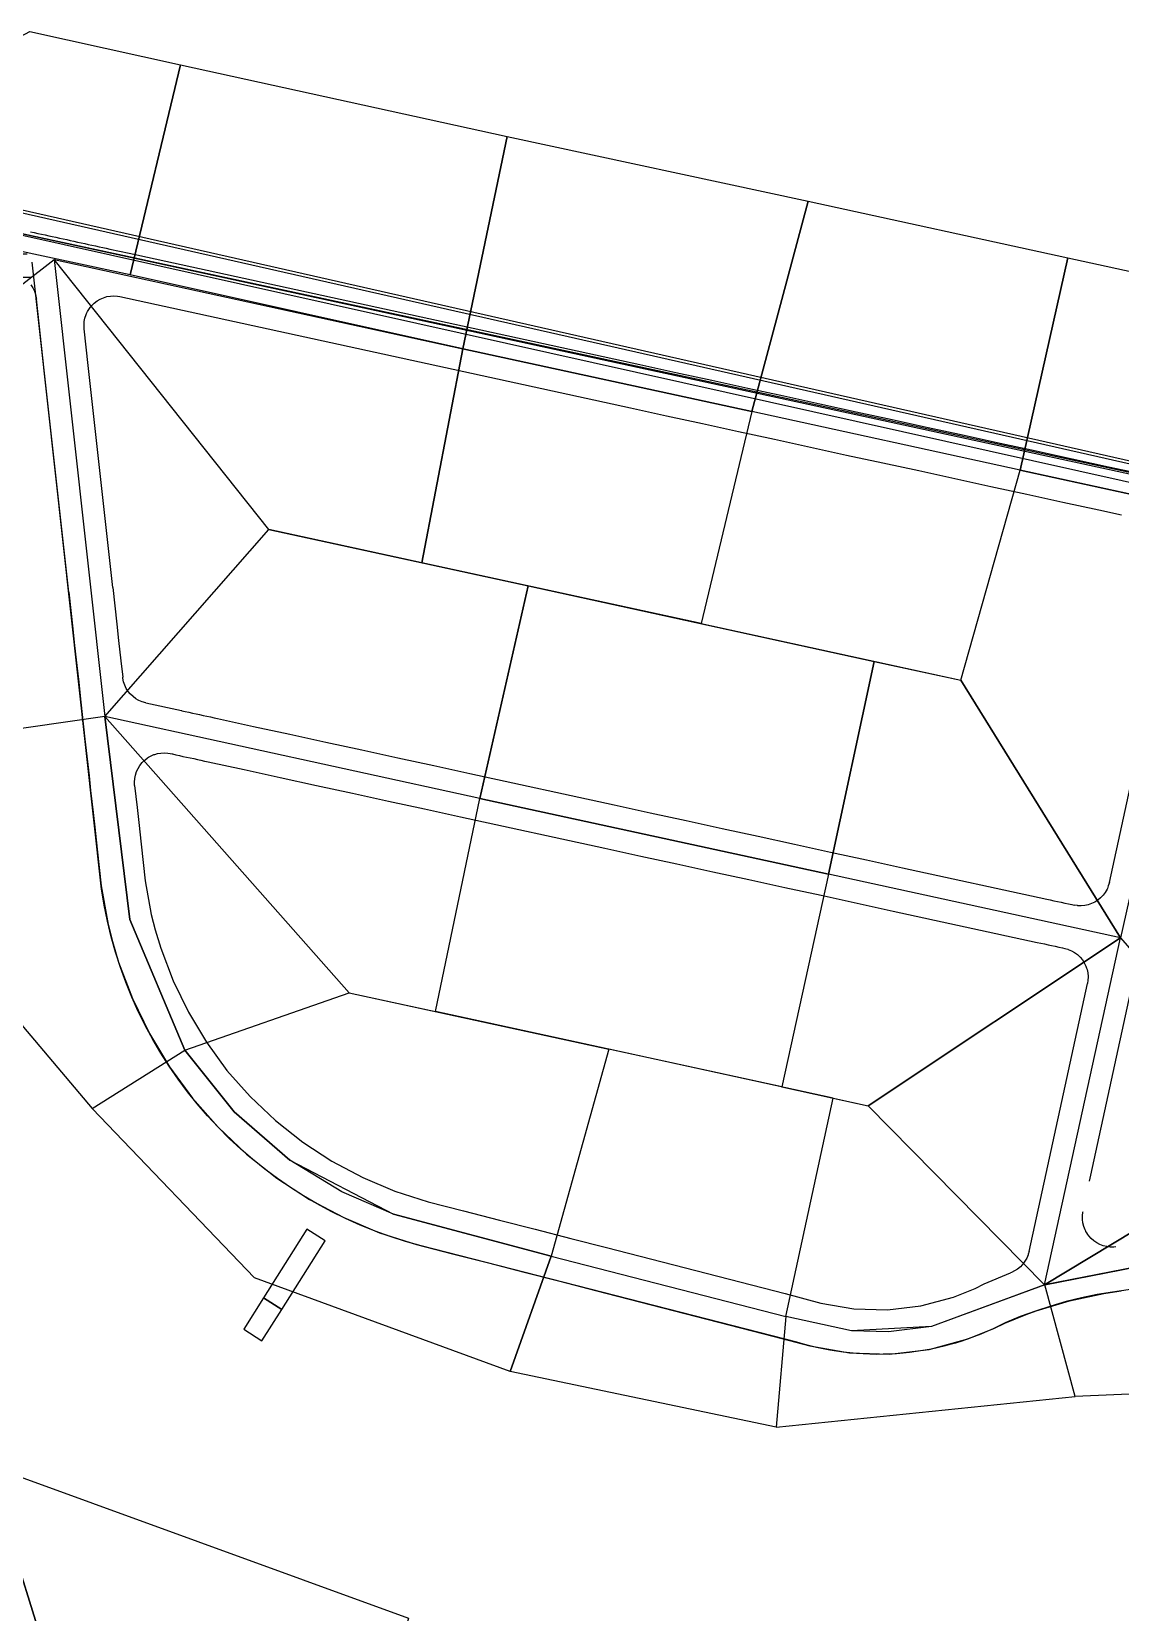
# Model space of a CAD drawing. Header units: metres. Extents: x 670141 to 672337, y 7191728 to 7192607.
# Drawn here: x 670538.9 to 670686.5, y 7191991.1 to 7192205.2 of the extents above; entities that cross this region are included whole.
import ezdxf

# ---------------------------------------------------------------- set-up
doc = ezdxf.new("R2010")
doc.units = ezdxf.units.M
for name, color, linetype in [('D-AREA01', 7, 'Continuous'), ('D-AREA_CONTR', 150, 'Continuous'), ('G-ESTR_SARJETA', 136, 'Continuous')]:
    doc.layers.add(name, color=color, linetype=linetype)

# ---------------------------------------------------------------- blocks, each defined once
blk = doc.blocks.new('20100813-SARJETAS')
at = {"layer": 'G-ESTR_SARJETA', "linetype": 'ByBlock'}
for p, q in [((670538.79, 7192178.07, 921.79), (670539.28, 7192177.97, 921.88)), ((670539.28, 7192177.97, 921.88), (670539.77, 7192177.86, 921.97)), ((670539.77, 7192177.86, 921.97), (670540.26, 7192177.75, 922.06)), ((670540.26, 7192177.75, 922.06), (670540.75, 7192177.65, 922.16)), ((670540.75, 7192177.65, 922.16), (670541.24, 7192177.54, 922.25)), ((670541.24, 7192177.54, 922.25), (670541.72, 7192177.44, 922.34)), ((670541.72, 7192177.44, 922.34), (670542.21, 7192177.33, 922.44)), ((670542.21, 7192177.33, 922.44), (670542.7, 7192177.22, 922.53)), ((670542.7, 7192177.22, 922.53), (670543.19, 7192177.12, 922.63)), ((670543.19, 7192177.12, 922.63), (670543.68, 7192177.01, 922.72)), ((670543.68, 7192177.01, 922.72), (670544.17, 7192176.9, 922.82)), ((670544.17, 7192176.9, 922.82), (670544.65, 7192176.8, 922.91)), ((670544.65, 7192176.8, 922.91), (670545.14, 7192176.69, 923.01)), ((670545.14, 7192176.69, 923.01), (670545.63, 7192176.58, 923.1)), ((670545.63, 7192176.58, 923.1), (670546.12, 7192176.48, 923.2)), ((670546.12, 7192176.48, 923.2), (670546.61, 7192176.37, 923.29)), ((670546.61, 7192176.37, 923.29), (670547.1, 7192176.26, 923.39)), ((670547.1, 7192176.26, 923.39), (670547.59, 7192176.16, 923.48)), ((670547.59, 7192176.16, 923.48), (670548.07, 7192176.05, 923.58)), ((670548.07, 7192176.05, 923.58), (670548.56, 7192175.95, 923.68)), ((670548.56, 7192175.95, 923.68), (670549.05, 7192175.84, 923.77)), ((670549.05, 7192175.84, 923.77), (670549.54, 7192175.73, 923.87)), ((670549.54, 7192175.73, 923.87), (670552.16, 7192175.16, 924.39)), ((670552.16, 7192175.16, 924.39), (670621.36, 7192160.09, 938.18)), ((670538.83, 7192170.89, 922.22), (670539.09, 7192170.48, 922.33)), ((670539.09, 7192170.48, 922.33), (670539.3, 7192170.05, 922.43)), ((670539.3, 7192170.05, 922.43), (670539.3, 7192170.05, 922.43)), ((670539.3, 7192170.05, 922.43), (670539.45, 7192169.59, 922.54)), ((670539.45, 7192169.59, 922.54), (670539.55, 7192169.12, 922.65)), ((670539.55, 7192169.12, 922.65), (670539.57, 7192168.97, 922.68)), ((670540.64, 7192159.32, 922.84), (670539.57, 7192168.97, 922.68)), ((670547.41, 7192168.42, 923.59), (670547.8, 7192168.71, 923.7)), ((670547.8, 7192168.71, 923.7), (670548.22, 7192168.96, 923.8)), ((670548.22, 7192168.96, 923.8), (670548.66, 7192169.15, 923.91)), ((670548.66, 7192169.15, 923.91), (670549.12, 7192169.29, 924.01)), ((670549.12, 7192169.29, 924.01), (670549.6, 7192169.37, 924.11)), ((670549.6, 7192169.37, 924.11), (670550.09, 7192169.39, 924.22)), ((670550.09, 7192169.39, 924.22), (670550.57, 7192169.36, 924.32)), ((670550.57, 7192169.36, 924.32), (670550.88, 7192169.3, 924.39)), ((670550.88, 7192169.3, 924.39), (670620.08, 7192154.23, 938.18)), ((670546.16, 7192166.39, 923.07), (670546.31, 7192166.85, 923.17)), ((670546.31, 7192166.85, 923.17), (670546.38, 7192167.02, 923.21)), ((670546.38, 7192167.02, 923.21), (670546.51, 7192167.29, 923.28)), ((670546.51, 7192167.29, 923.28), (670546.76, 7192167.7, 923.38)), ((670546.76, 7192167.7, 923.38), (670546.86, 7192167.83, 923.42)), ((670546.86, 7192167.83, 923.42), (670547.07, 7192168.08, 923.49)), ((670547.07, 7192168.08, 923.49), (670547.35, 7192168.36, 923.57)), ((670547.35, 7192168.36, 923.57), (670547.41, 7192168.42, 923.59)), ((670546.03, 7192165.44, 922.86), (670546.06, 7192165.92, 922.96)), ((670546.05, 7192164.95, 922.76), (670546.03, 7192165.44, 922.86)), ((670546.6, 7192159.98, 922.84), (670546.05, 7192164.95, 922.76)), ((670546.06, 7192165.92, 922.96), (670546.16, 7192166.39, 923.07)), ((670621.36, 7192160.09, 938.18), (670626.24, 7192159.03, 939.15)), ((670543.96, 7192129.25, 923.67), (670540.64, 7192159.32, 923.68)), ((670549.93, 7192129.91, 923.67), (670546.6, 7192159.98, 923.68)), ((670626.24, 7192159.03, 939.15), (670631.13, 7192157.96, 940.08)), ((670631.13, 7192157.96, 940.08), (670636.01, 7192156.9, 940.92)), ((670636.01, 7192156.9, 940.92), (670640.9, 7192155.84, 941.69)), ((670640.9, 7192155.84, 941.69), (670645.78, 7192154.77, 942.36)), ((670620.08, 7192154.23, 938.18), (670624.97, 7192153.16, 939.15)), ((670645.78, 7192154.77, 942.36), (670650.67, 7192153.71, 942.96)), ((670650.67, 7192153.71, 942.96), (670655.56, 7192152.64, 943.47)), ((670624.97, 7192153.16, 939.15), (670629.85, 7192152.1, 940.08)), ((670629.85, 7192152.1, 940.08), (670634.74, 7192151.04, 940.92)), ((670655.56, 7192152.64, 943.47), (670660.44, 7192151.58, 943.89)), ((670660.44, 7192151.58, 943.89), (670665.33, 7192150.52, 944.23)), ((670634.74, 7192151.04, 940.92), (670639.62, 7192149.97, 941.69)), ((670639.62, 7192149.97, 941.69), (670644.51, 7192148.91, 942.36)), ((670665.33, 7192150.52, 944.23), (670670.21, 7192149.45, 944.48)), ((670670.21, 7192149.45, 944.48), (670675.1, 7192148.39, 944.63)), ((670644.51, 7192148.91, 942.36), (670649.39, 7192147.84, 942.96)), ((670649.39, 7192147.84, 942.96), (670654.28, 7192146.78, 943.47)), ((670675.1, 7192148.39, 944.63), (670679.98, 7192147.32, 944.68)), ((670679.98, 7192147.32, 944.68), (670684.87, 7192146.26, 944.64)), ((670654.28, 7192146.78, 943.47), (670659.16, 7192145.72, 943.89)), ((670659.16, 7192145.72, 943.89), (670664.05, 7192144.65, 944.23)), ((670684.87, 7192146.26, 944.64), (670687.9, 7192145.6, 944.57)), ((670664.05, 7192144.65, 944.23), (670668.93, 7192143.59, 944.48)), ((670668.93, 7192143.59, 944.48), (670673.82, 7192142.52, 944.63)), ((670673.82, 7192142.52, 944.63), (670678.71, 7192141.46, 944.68)), ((670678.71, 7192141.46, 944.68), (670683.59, 7192140.4, 944.64)), ((670683.59, 7192140.4, 944.64), (670686.63, 7192139.74, 944.57)), ((670543.96, 7192129.25, 923.67), (670544.51, 7192124.28, 923.65)), ((670549.93, 7192129.91, 923.67), (670550.48, 7192124.94, 923.65)), ((670685, 7192089.93, 936.56), (670693.51, 7192129.02, 942.48)), ((670544.51, 7192124.28, 923.65), (670544.76, 7192122.04, 923.62)), ((670550.48, 7192124.94, 923.65), (670550.72, 7192122.7, 923.62)), ((670544.76, 7192122.04, 923.62), (670545.06, 7192119.31, 923.58)), ((670550.72, 7192122.7, 923.62), (670551.02, 7192119.97, 923.58)), ((670551.02, 7192119.97, 923.58), (670551.27, 7192117.73, 923.54)), ((670545.06, 7192119.31, 923.58), (670545.31, 7192117.07, 923.54)), ((670551.29, 7192117.59, 923.53), (670551.27, 7192117.73, 923.54)), ((670551.39, 7192117.12, 923.52), (670551.29, 7192117.59, 923.53)), ((670545.31, 7192117.07, 923.54), (670545.61, 7192114.34, 923.47)), ((670551.54, 7192116.66, 923.51), (670551.39, 7192117.12, 923.52)), ((670551.75, 7192116.22, 923.5), (670551.54, 7192116.66, 923.51)), ((670552.02, 7192115.81, 923.49), (670551.75, 7192116.22, 923.5)), ((670552.28, 7192115.49, 923.49), (670552.02, 7192115.81, 923.49)), ((670552.32, 7192115.44, 923.48), (670552.28, 7192115.49, 923.49)), ((670552.67, 7192115.11, 923.47), (670552.32, 7192115.44, 923.48)), ((670553.06, 7192114.82, 923.47), (670552.67, 7192115.11, 923.47)), ((670545.61, 7192114.34, 923.47), (670546.16, 7192109.37, 923.32)), ((670553.35, 7192114.65, 923.46), (670553.06, 7192114.82, 923.47)), ((670553.48, 7192114.58, 923.46), (670553.35, 7192114.65, 923.46)), ((670553.93, 7192114.39, 923.45), (670553.48, 7192114.58, 923.46)), ((670554.4, 7192114.26, 923.44), (670553.93, 7192114.39, 923.45)), ((670554.4, 7192114.26, 923.44), (670559.25, 7192113.21, 923.73)), ((670559.25, 7192113.21, 923.73), (670559.28, 7192113.2, 923.73)), ((670559.28, 7192113.2, 923.73), (670559.74, 7192113.1, 923.76)), ((670559.74, 7192113.1, 923.76), (670560.23, 7192112.99, 923.79)), ((670560.23, 7192112.99, 923.79), (670560.72, 7192112.89, 923.82)), ((670560.72, 7192112.89, 923.82), (670561.21, 7192112.78, 923.85)), ((670561.21, 7192112.78, 923.85), (670561.69, 7192112.67, 923.89)), ((670561.69, 7192112.67, 923.89), (670562.18, 7192112.57, 923.92)), ((670562.18, 7192112.57, 923.92), (670562.67, 7192112.46, 923.95)), ((670562.67, 7192112.46, 923.95), (670563.16, 7192112.36, 923.98)), ((670563.16, 7192112.36, 923.98), (670563.65, 7192112.25, 924.02)), ((670563.65, 7192112.25, 924.02), (670563.88, 7192112.2, 924.03)), ((670563.88, 7192112.2, 924.03), (670564.14, 7192112.14, 924.05)), ((670564.14, 7192112.14, 924.05), (670569.02, 7192111.08, 924.42)), ((670569.02, 7192111.08, 924.42), (670573.91, 7192110.02, 924.83)), ((670546.16, 7192109.37, 923.32), (670546.71, 7192104.4, 923.12)), ((670573.91, 7192110.02, 924.83), (670578.79, 7192108.95, 925.29)), ((670578.79, 7192108.95, 925.29), (670583.68, 7192107.89, 925.79)), ((670554.19, 7192106.46, 923.37), (670554.26, 7192106.52, 923.38)), ((670554.26, 7192106.52, 923.38), (670554.64, 7192106.81, 923.42)), ((670554.64, 7192106.81, 923.42), (670554.78, 7192106.9, 923.44)), ((670554.78, 7192106.9, 923.44), (670555.06, 7192107.06, 923.47)), ((670555.06, 7192107.06, 923.47), (670555.5, 7192107.25, 923.51)), ((670555.5, 7192107.25, 923.51), (670555.63, 7192107.29, 923.52)), ((670555.63, 7192107.29, 923.52), (670555.97, 7192107.39, 923.55)), ((670555.97, 7192107.39, 923.55), (670556.44, 7192107.47, 923.6)), ((670556.44, 7192107.47, 923.6), (670556.93, 7192107.49, 923.64)), ((670556.93, 7192107.49, 923.64), (670557.41, 7192107.45, 923.69)), ((670557.41, 7192107.45, 923.69), (670557.72, 7192107.4, 923.72)), ((670557.72, 7192107.4, 923.72), (670557.98, 7192107.34, 923.73)), ((670557.98, 7192107.34, 923.73), (670558.01, 7192107.34, 923.73)), ((670558.01, 7192107.34, 923.73), (670558.46, 7192107.24, 923.76)), ((670558.46, 7192107.24, 923.76), (670558.95, 7192107.13, 923.79)), ((670558.95, 7192107.13, 923.79), (670559.44, 7192107.02, 923.82)), ((670559.44, 7192107.02, 923.82), (670559.93, 7192106.92, 923.85)), ((670559.93, 7192106.92, 923.85), (670560.42, 7192106.81, 923.89)), ((670560.42, 7192106.81, 923.89), (670560.91, 7192106.71, 923.92)), ((670560.91, 7192106.71, 923.92), (670561.4, 7192106.6, 923.95)), ((670561.4, 7192106.6, 923.95), (670561.88, 7192106.49, 923.98)), ((670561.88, 7192106.49, 923.98), (670562.37, 7192106.39, 924.02)), ((670583.68, 7192107.89, 925.79), (670588.57, 7192106.83, 926.34)), ((670588.57, 7192106.83, 926.34), (670593.45, 7192105.76, 926.94)), ((670546.71, 7192104.4, 923.12), (670546.93, 7192102.39, 923.03)), ((670552.9, 7192104.02, 923.12), (670553, 7192104.49, 923.16)), ((670553, 7192104.49, 923.16), (670553.15, 7192104.95, 923.2)), ((670553.15, 7192104.95, 923.2), (670553.35, 7192105.39, 923.25)), ((670553.35, 7192105.39, 923.25), (670553.61, 7192105.8, 923.29)), ((670553.61, 7192105.8, 923.29), (670553.91, 7192106.18, 923.34)), ((670553.91, 7192106.18, 923.34), (670554.19, 7192106.46, 923.37)), ((670562.37, 7192106.39, 924.02), (670562.61, 7192106.34, 924.03)), ((670562.61, 7192106.34, 924.03), (670562.86, 7192106.28, 924.05)), ((670562.86, 7192106.28, 924.05), (670567.75, 7192105.22, 924.42)), ((670567.75, 7192105.22, 924.42), (670572.63, 7192104.15, 924.83)), ((670593.45, 7192105.76, 926.94), (670598.34, 7192104.7, 927.58)), ((670598.34, 7192104.7, 927.58), (670617.88, 7192100.44, 930.25)), ((670546.93, 7192102.39, 923.03), (670547.26, 7192099.43, 922.88)), ((670552.87, 7192103.53, 923.07), (670552.9, 7192104.02, 923.12)), ((670552.89, 7192103.05, 923.03), (670552.87, 7192103.53, 923.07)), ((670552.89, 7192103.05, 923.03), (670553.22, 7192100.09, 922.88)), ((670572.63, 7192104.15, 924.83), (670577.52, 7192103.09, 925.29)), ((670577.52, 7192103.09, 925.29), (670582.4, 7192102.03, 925.79)), ((670553.22, 7192100.09, 922.88), (670553.44, 7192098.08, 922.77)), ((670582.4, 7192102.03, 925.79), (670587.29, 7192100.96, 926.34)), ((670587.29, 7192100.96, 926.34), (670592.17, 7192099.9, 926.94)), ((670617.88, 7192100.44, 930.25), (670622.76, 7192099.38, 930.9)), ((670547.26, 7192099.43, 922.88), (670547.48, 7192097.42, 922.77)), ((670553.44, 7192098.08, 922.77), (670553.77, 7192095.12, 922.6)), ((670592.17, 7192099.9, 926.94), (670597.06, 7192098.84, 927.58)), ((670597.06, 7192098.84, 927.58), (670616.6, 7192094.58, 930.25)), ((670622.76, 7192099.38, 930.9), (670627.65, 7192098.32, 931.5)), ((670627.65, 7192098.32, 931.5), (670632.54, 7192097.25, 932.06)), ((670547.48, 7192097.42, 922.77), (670547.81, 7192094.46, 922.6)), ((670632.54, 7192097.25, 932.06), (670637.42, 7192096.19, 932.58)), ((670637.42, 7192096.19, 932.58), (670642.31, 7192095.13, 933.06)), ((670547.81, 7192094.46, 922.6), (670548.36, 7192089.49, 922.27)), ((670553.77, 7192095.12, 922.6), (670554.32, 7192090.15, 922.27)), ((670616.6, 7192094.58, 930.25), (670621.49, 7192093.52, 930.9)), ((670642.31, 7192095.13, 933.06), (670647.19, 7192094.06, 933.5)), ((670647.19, 7192094.06, 933.5), (670652.08, 7192093, 933.9)), ((670621.49, 7192093.52, 930.9), (670626.37, 7192092.45, 931.5)), ((670626.37, 7192092.45, 931.5), (670631.26, 7192091.39, 932.06)), ((670652.08, 7192093, 933.9), (670656.96, 7192091.94, 934.25)), ((670656.96, 7192091.94, 934.25), (670676.51, 7192087.68, 935.58)), ((670548.36, 7192089.49, 922.27), (670549.31, 7192084.23, 921.92)), ((670554.32, 7192090.15, 922.27), (670555.15, 7192085.58, 921.92)), ((670631.26, 7192091.39, 932.06), (670636.14, 7192090.33, 932.58)), ((670636.14, 7192090.33, 932.58), (670641.03, 7192089.26, 933.06)), ((670684.86, 7192089.46, 936.5), (670684.73, 7192089.12, 936.45)), ((670685, 7192089.93, 936.56), (670684.86, 7192089.46, 936.5)), ((670641.03, 7192089.26, 933.06), (670645.92, 7192088.2, 933.5)), ((670645.92, 7192088.2, 933.5), (670650.8, 7192087.14, 933.9)), ((670676.51, 7192087.68, 935.58), (670676.99, 7192087.58, 935.62)), ((670676.99, 7192087.58, 935.62), (670677.48, 7192087.47, 935.65)), ((670677.48, 7192087.47, 935.65), (670677.97, 7192087.36, 935.68)), ((670677.97, 7192087.36, 935.68), (670678.46, 7192087.26, 935.71)), ((670678.46, 7192087.26, 935.71), (670678.95, 7192087.15, 935.73)), ((670683.04, 7192087.29, 936.15), (670682.6, 7192087.08, 936.09)), ((670683.44, 7192087.55, 936.21), (670683.04, 7192087.29, 936.15)), ((670683.82, 7192087.85, 936.26), (670683.44, 7192087.55, 936.21)), ((670684.02, 7192088.06, 936.3), (670683.82, 7192087.85, 936.26)), ((670684.15, 7192088.21, 936.32), (670684.02, 7192088.06, 936.3)), ((670684.44, 7192088.59, 936.38), (670684.15, 7192088.21, 936.32)), ((670684.68, 7192089.02, 936.44), (670684.44, 7192088.59, 936.38)), ((670684.73, 7192089.12, 936.45), (670684.68, 7192089.02, 936.44)), ((670555.15, 7192085.58, 921.92), (670555.67, 7192083.52, 921.76)), ((670650.8, 7192087.14, 933.9), (670655.69, 7192086.07, 934.25)), ((670655.69, 7192086.07, 934.25), (670675.23, 7192081.82, 935.58)), ((670678.95, 7192087.15, 935.73), (670679.44, 7192087.04, 935.76)), ((670679.44, 7192087.04, 935.76), (670679.93, 7192086.94, 935.79)), ((670679.93, 7192086.94, 935.79), (670680.24, 7192086.87, 935.8)), ((670680.7, 7192086.8, 935.86), (670680.24, 7192086.87, 935.8)), ((670680.74, 7192086.79, 935.86), (670680.7, 7192086.8, 935.86)), ((670681.19, 7192086.78, 935.92), (670680.74, 7192086.79, 935.86)), ((670681.67, 7192086.82, 935.97), (670681.19, 7192086.78, 935.92)), ((670682.14, 7192086.92, 936.03), (670681.67, 7192086.82, 935.97)), ((670682.6, 7192087.08, 936.09), (670682.14, 7192086.92, 936.03)), ((670549.31, 7192084.23, 921.92), (670549.89, 7192081.93, 921.76)), ((670555.67, 7192083.52, 921.76), (670556.42, 7192081.02, 921.57)), ((670549.89, 7192081.93, 921.76), (670550.72, 7192079.15, 921.57)), ((670556.42, 7192081.02, 921.57), (670558.1, 7192076.6, 921.22)), ((670675.23, 7192081.82, 935.58), (670675.72, 7192081.71, 935.62)), ((670675.72, 7192081.71, 935.62), (670676.21, 7192081.61, 935.65)), ((670676.21, 7192081.61, 935.65), (670676.7, 7192081.5, 935.68)), ((670676.7, 7192081.5, 935.68), (670677.18, 7192081.39, 935.71)), ((670677.18, 7192081.39, 935.71), (670677.67, 7192081.29, 935.73)), ((670677.67, 7192081.29, 935.73), (670678.16, 7192081.18, 935.76)), ((670678.16, 7192081.18, 935.76), (670678.65, 7192081.07, 935.79)), ((670678.65, 7192081.07, 935.79), (670678.96, 7192081.01, 935.8)), ((670678.96, 7192081.01, 935.8), (670679.37, 7192080.9, 935.76)), ((670679.37, 7192080.9, 935.76), (670679.43, 7192080.88, 935.75)), ((670679.43, 7192080.88, 935.75), (670679.87, 7192080.69, 935.71)), ((670550.72, 7192079.15, 921.57), (670552.59, 7192074.22, 921.22)), ((670679.87, 7192080.69, 935.71), (670680.29, 7192080.45, 935.66)), ((670680.29, 7192080.45, 935.66), (670680.68, 7192080.16, 935.61)), ((670680.68, 7192080.16, 935.61), (670681.03, 7192079.83, 935.56)), ((670681.03, 7192079.83, 935.56), (670681.34, 7192079.46, 935.51)), ((670681.34, 7192079.46, 935.51), (670681.6, 7192079.05, 935.47)), ((670681.6, 7192079.05, 935.47), (670681.81, 7192078.61, 935.42)), ((670558.1, 7192076.6, 921.22), (670560.17, 7192072.35, 920.87)), ((670681.81, 7192078.61, 935.42), (670681.91, 7192078.35, 935.39)), ((670681.91, 7192078.35, 935.39), (670681.97, 7192078.15, 935.37)), ((670681.97, 7192078.15, 935.37), (670682.07, 7192077.68, 935.32)), ((670682.09, 7192076.71, 935.23), (670682.02, 7192076.25, 935.18)), ((670682.07, 7192077.68, 935.32), (670682.11, 7192077.2, 935.28)), ((670682.11, 7192077.1, 935.27), (670682.09, 7192076.71, 935.23)), ((670682.11, 7192077.2, 935.28), (670682.11, 7192077.1, 935.27)), ((670676.64, 7192051.56, 930.51), (670682.02, 7192076.25, 935.18)), ((670682.51, 7192050.28, 930.51), (670687.88, 7192074.97, 935.18)), ((670552.59, 7192074.22, 921.22), (670554.89, 7192069.49, 920.87)), ((670560.17, 7192072.35, 920.87), (670562.61, 7192068.3, 920.53)), ((670554.89, 7192069.49, 920.87), (670557.61, 7192064.97, 920.53)), ((670562.61, 7192068.3, 920.53), (670565.4, 7192064.48, 920.19)), ((670557.61, 7192064.97, 920.53), (670560.73, 7192060.72, 920.19)), ((670565.4, 7192064.48, 920.19), (670568.53, 7192060.94, 919.91)), ((670560.73, 7192060.72, 920.19), (670564.21, 7192056.77, 919.91)), ((670568.53, 7192060.94, 919.91), (670571.96, 7192057.69, 919.69)), ((670571.96, 7192057.69, 919.69), (670575.67, 7192054.76, 919.54)), ((670564.21, 7192056.77, 919.91), (670568.03, 7192053.15, 919.69)), ((670568.03, 7192053.15, 919.69), (670572.17, 7192049.88, 919.54)), ((670575.67, 7192054.76, 919.54), (670579.63, 7192052.17, 919.45)), ((670579.63, 7192052.17, 919.45), (670583.81, 7192049.96, 919.42)), ((670674.12, 7192039.95, 928.32), (670676.64, 7192051.56, 930.51)), ((670572.17, 7192049.88, 919.54), (670576.58, 7192047.01, 919.45)), ((670583.81, 7192049.96, 919.42), (670588.17, 7192048.13, 919.46)), ((670682.33, 7192049.46, 930.36), (670682.51, 7192050.28, 930.51)), ((670576.58, 7192047.01, 919.45), (670581.24, 7192044.54, 919.42)), ((670588.17, 7192048.13, 919.46), (670592.67, 7192046.69, 919.58)), ((670592.67, 7192046.69, 919.58), (670597.48, 7192045.45, 919.79)), ((670581.24, 7192044.54, 919.42), (670586.09, 7192042.5, 919.46)), ((670597.48, 7192045.45, 919.79), (670602.32, 7192044.21, 920.1)), ((670681.36, 7192044.79, 929.45), (670681.42, 7192045.27, 929.56)), ((670681.36, 7192044.3, 929.33), (670681.36, 7192044.79, 929.45)), ((670681.42, 7192045.27, 929.56), (670681.44, 7192045.39, 929.59)), ((670586.09, 7192042.5, 919.46), (670591.11, 7192040.9, 919.58)), ((670602.32, 7192044.21, 920.1), (670607.17, 7192042.96, 920.5)), ((670607.17, 7192042.96, 920.5), (670612.01, 7192041.72, 921)), ((670681.42, 7192043.82, 929.22), (670681.36, 7192044.3, 929.33)), ((670681.53, 7192043.35, 929.1), (670681.42, 7192043.82, 929.22)), ((670681.7, 7192042.9, 928.99), (670681.53, 7192043.35, 929.1)), ((670681.81, 7192042.69, 928.93), (670681.7, 7192042.9, 928.99)), ((670681.81, 7192042.68, 928.93), (670681.81, 7192042.69, 928.93)), ((670681.93, 7192042.47, 928.87), (670681.81, 7192042.68, 928.93)), ((670682.07, 7192042.25, 928.81), (670681.93, 7192042.47, 928.87)), ((670591.11, 7192040.9, 919.58), (670595.99, 7192039.64, 919.79)), ((670612.01, 7192041.72, 921), (670616.85, 7192040.48, 921.58)), ((670616.85, 7192040.48, 921.58), (670641.07, 7192034.25, 924.52)), ((670682.2, 7192042.07, 928.76), (670682.07, 7192042.25, 928.81)), ((670682.52, 7192041.72, 928.65), (670682.2, 7192042.07, 928.76)), ((670682.53, 7192041.71, 928.65), (670682.52, 7192041.72, 928.65)), ((670682.89, 7192041.39, 928.53), (670682.53, 7192041.71, 928.65)), ((670683.29, 7192041.12, 928.42), (670682.89, 7192041.39, 928.53)), ((670683.72, 7192040.89, 928.3), (670683.29, 7192041.12, 928.42)), ((670684.17, 7192040.72, 928.19), (670683.72, 7192040.89, 928.3)), ((670684.64, 7192040.61, 928.07), (670684.17, 7192040.72, 928.19)), ((670685.12, 7192040.55, 927.96), (670684.64, 7192040.61, 928.07)), ((670685.6, 7192040.55, 927.85), (670685.12, 7192040.55, 927.96)), ((670685.86, 7192040.57, 927.79), (670685.6, 7192040.55, 927.85)), ((670595.99, 7192039.64, 919.79), (670600.83, 7192038.4, 920.1)), ((670600.83, 7192038.4, 920.1), (670605.67, 7192037.15, 920.5)), ((670673.19, 7192038.14, 927.99), (670672.94, 7192037.88, 927.93)), ((670673.27, 7192038.23, 928.01), (670673.19, 7192038.14, 927.99)), ((670673.56, 7192038.62, 928.09), (670673.27, 7192038.23, 928.01)), ((670673.8, 7192039.04, 928.17), (670673.56, 7192038.62, 928.09)), ((670673.99, 7192039.48, 928.24), (670673.8, 7192039.04, 928.17)), ((670674.01, 7192039.57, 928.26), (670673.99, 7192039.48, 928.24)), ((670674.12, 7192039.95, 928.32), (670674.01, 7192039.57, 928.26)), ((670605.67, 7192037.15, 920.5), (670610.52, 7192035.91, 921)), ((670610.52, 7192035.91, 921), (670615.36, 7192034.66, 921.58)), ((670668.04, 7192035.58, 927.53), (670671.61, 7192037.05, 927.68)), ((670671.72, 7192037.1, 927.7), (670671.61, 7192037.05, 927.68)), ((670672.16, 7192037.31, 927.78), (670671.72, 7192037.1, 927.7)), ((670672.56, 7192037.57, 927.86), (670672.16, 7192037.31, 927.78)), ((670672.94, 7192037.88, 927.93), (670672.56, 7192037.57, 927.86)), ((670615.36, 7192034.66, 921.58), (670639.57, 7192028.44, 924.52)), ((670641.07, 7192034.25, 924.52), (670645.89, 7192032.97, 925.11)), ((670659.46, 7192032.58, 926.81), (670663.86, 7192033.77, 927.22)), ((670663.86, 7192033.77, 927.22), (670666.81, 7192034.96, 927.45)), ((670666.81, 7192034.96, 927.45), (670668.04, 7192035.58, 927.53)), ((670679.61, 7192033.28, 927.83), (670684.26, 7192034.27, 927.83)), ((670684.26, 7192034.27, 927.83), (670686.62, 7192034.62, 927.79)), ((670645.89, 7192032.97, 925.11), (670650.38, 7192032.18, 925.7)), ((670650.38, 7192032.18, 925.7), (670654.93, 7192032.05, 926.29)), ((670654.93, 7192032.05, 926.29), (670659.46, 7192032.58, 926.81)), ((670673.71, 7192031.43, 927.68), (670675.06, 7192031.92, 927.73)), ((670675.06, 7192031.92, 927.73), (670679.61, 7192033.28, 927.83)), ((670665.84, 7192028.1, 927.22), (670669.35, 7192029.53, 927.45)), ((670669.35, 7192029.53, 927.45), (670670.82, 7192030.26, 927.53)), ((670670.82, 7192030.26, 927.53), (670673.71, 7192031.43, 927.68)), ((670639.57, 7192028.44, 924.52), (670644.42, 7192027.16, 925.11)), ((670660.59, 7192026.69, 926.81), (670665.84, 7192028.1, 927.22)), ((670644.42, 7192027.16, 925.11), (670649.77, 7192026.21, 925.7)), ((670649.77, 7192026.21, 925.7), (670655.2, 7192026.05, 926.29)), ((670655.2, 7192026.05, 926.29), (670660.59, 7192026.69, 926.81))]:
    blk.add_line(p, q, dxfattribs=at)

msp = doc.modelspace()

# ---------------------------------------------------------------- hatches: boundary and pattern name
at = {"layer": 'D-AREA01'}
h = msp.add_hatch(dxfattribs=at)
h.set_pattern_fill('LINE', color=256, style=0)
h.paths.add_polyline_path([(670519.074, 7192156.556), (670498.582, 7192183.761), (670542.001, 7192174.304)])

# ---------------------------------------------------------------- linework, layer by layer
for points in [[(670508.524, 7192187.244), (670829.01, 7192114.661)], [(670508.524, 7192187.244), (670829.01, 7192114.661)], [(670508.524, 7192187.244), (670829.01, 7192114.661)], [(670508.524, 7192187.244), (670829.01, 7192114.661)], [(670508.524, 7192187.244), (670829.01, 7192114.661)], [(670508.524, 7192187.244), (670829.01, 7192114.661)], [(670508.524, 7192187.244), (670829.01, 7192114.661)], [(670508.524, 7192187.244), (670829.01, 7192114.661)], [(670508.524, 7192187.244), (670829.01, 7192114.661)], [(670508.524, 7192187.244), (670829.01, 7192114.661)], [(670508.524, 7192187.244), (670829.01, 7192114.661)], [(670508.524, 7192187.244), (670829.01, 7192114.661)], [(670508.524, 7192187.244), (670829.01, 7192114.661)], [(670508.524, 7192187.244), (670829.01, 7192114.661)], [(670508.524, 7192187.244), (670829.01, 7192114.661)], [(670508.524, 7192187.244), (670829.01, 7192114.661)], [(670508.524, 7192187.244), (670829.01, 7192114.661)], [(670508.524, 7192187.244), (670829.01, 7192114.661)], [(670508.524, 7192187.244), (670829.01, 7192114.661)], [(670508.524, 7192187.244), (670829.01, 7192114.661)], [(670508.524, 7192187.244), (670829.01, 7192114.661)], [(670508.524, 7192187.244), (670829.01, 7192114.661)], [(670508.524, 7192187.244), (670829.01, 7192114.661)], [(670508.524, 7192187.244), (670829.01, 7192114.661)], [(670508.524, 7192187.244), (670829.01, 7192114.661)], [(670508.524, 7192187.244), (670829.01, 7192114.661)], [(670508.524, 7192187.244), (670829.01, 7192114.661)], [(670508.524, 7192187.244), (670829.01, 7192114.661)], [(670508.524, 7192187.244), (670829.01, 7192114.661)], [(670508.524, 7192187.244), (670829.01, 7192114.661)], [(670508.524, 7192187.244), (670829.01, 7192114.661)], [(670508.524, 7192187.244), (670829.01, 7192114.661)], [(670508.524, 7192187.244), (670829.01, 7192114.661)], [(670508.524, 7192187.244), (670829.01, 7192114.661)], [(670508.524, 7192187.244), (670829.01, 7192114.661)], [(670508.524, 7192187.244), (670829.01, 7192114.661)], [(670508.524, 7192187.244), (670829.01, 7192114.661)], [(670508.524, 7192187.244), (670829.01, 7192114.661)], [(670508.524, 7192187.244), (670829.01, 7192114.661)], [(670508.524, 7192187.244), (670829.01, 7192114.661)], [(670508.524, 7192187.244), (670829.01, 7192114.661)], [(670508.524, 7192187.244), (670829.01, 7192114.661)], [(670508.524, 7192187.244), (670829.01, 7192114.661)], [(670508.524, 7192187.244), (670829.01, 7192114.661)], [(670508.524, 7192187.244), (670829.01, 7192114.661)], [(670508.524, 7192187.244), (670829.01, 7192114.661)], [(670508.524, 7192187.244), (670829.01, 7192114.661)], [(670508.524, 7192187.244), (670829.01, 7192114.661)], [(670508.524, 7192187.244), (670829.01, 7192114.661)], [(670508.524, 7192187.244), (670829.01, 7192114.661)], [(670508.524, 7192187.244), (670829.01, 7192114.661)], [(670508.524, 7192187.244), (670829.01, 7192114.661)], [(670508.524, 7192187.244), (670829.01, 7192114.661)], [(670508.524, 7192187.244), (670829.01, 7192114.661)], [(670508.524, 7192187.244), (670829.01, 7192114.661)], [(670508.524, 7192187.244), (670829.01, 7192114.661)], [(670508.524, 7192187.244), (670829.01, 7192114.661)], [(670508.524, 7192187.244), (670829.01, 7192114.661)], [(670508.524, 7192187.244), (670829.01, 7192114.661)], [(670508.524, 7192187.244), (670829.01, 7192114.661)], [(670508.524, 7192187.244), (670829.01, 7192114.661)], [(670508.524, 7192187.244), (670829.01, 7192114.661)], [(670508.524, 7192187.244), (670829.01, 7192114.661)], [(670508.524, 7192187.244), (670829.01, 7192114.661)], [(670508.524, 7192187.244), (670829.01, 7192114.661)], [(670508.524, 7192187.244), (670829.01, 7192114.661)], [(670508.524, 7192187.244), (670829.01, 7192114.661)], [(670508.524, 7192187.244), (670829.01, 7192114.661)], [(670508.524, 7192187.244), (670829.01, 7192114.661)], [(670508.524, 7192187.244), (670829.01, 7192114.661)], [(670508.524, 7192187.244), (670829.01, 7192114.661)], [(670508.524, 7192187.244), (670829.01, 7192114.661)], [(670508.524, 7192187.244), (670829.01, 7192114.661)], [(670508.524, 7192187.244), (670829.01, 7192114.661)], [(670508.524, 7192187.244), (670829.01, 7192114.661)], [(670508.524, 7192187.244), (670829.01, 7192114.661)], [(670508.524, 7192187.244), (670829.01, 7192114.661)], [(670508.524, 7192187.244), (670829.01, 7192114.661)], [(670508.524, 7192187.244), (670829.01, 7192114.661)], [(670508.524, 7192187.244), (670829.01, 7192114.661)], [(670508.524, 7192187.244), (670829.01, 7192114.661)], [(670508.524, 7192187.244), (670829.01, 7192114.661)], [(670508.524, 7192187.244), (670829.01, 7192114.661)], [(670508.524, 7192187.244), (670829.01, 7192114.661)], [(670508.524, 7192187.244), (670829.01, 7192114.661)], [(670508.524, 7192187.244), (670829.01, 7192114.661)], [(670508.524, 7192187.244), (670829.01, 7192114.661)], [(670508.524, 7192187.244), (670829.01, 7192114.661)], [(670508.524, 7192187.244), (670829.01, 7192114.661)], [(670508.524, 7192187.244), (670829.01, 7192114.661)], [(670508.524, 7192187.244), (670829.01, 7192114.661)], [(670508.524, 7192187.244), (670829.01, 7192114.661)], [(670508.524, 7192187.244), (670829.01, 7192114.661)], [(670508.524, 7192187.244), (670829.01, 7192114.661)], [(670508.524, 7192187.244), (670829.01, 7192114.661)], [(670508.524, 7192187.244), (670829.01, 7192114.661)], [(670508.524, 7192187.244), (670829.01, 7192114.661)], [(670508.524, 7192187.244), (670829.01, 7192114.661)], [(670508.524, 7192187.244), (670829.01, 7192114.661)], [(670508.524, 7192187.244), (670829.01, 7192114.661)], [(670508.524, 7192187.244), (670829.01, 7192114.661)], [(670508.524, 7192187.244), (670829.01, 7192114.661)], [(670508.524, 7192187.244), (670829.01, 7192114.661)], [(670508.524, 7192187.244), (670829.01, 7192114.661)], [(670508.524, 7192187.244), (670829.01, 7192114.661)], [(670508.524, 7192187.244), (670829.01, 7192114.661)], [(670508.524, 7192187.244), (670829.01, 7192114.661)], [(670508.524, 7192187.244), (670829.01, 7192114.661)], [(670508.524, 7192187.244), (670829.01, 7192114.661)], [(670508.524, 7192187.244), (670829.01, 7192114.661)], [(670508.524, 7192187.244), (670829.01, 7192114.661)], [(670508.524, 7192187.244), (670829.01, 7192114.661)], [(670508.524, 7192187.244), (670829.01, 7192114.661)], [(670508.524, 7192187.244), (670829.01, 7192114.661)], [(670508.524, 7192187.244), (670829.01, 7192114.661)], [(670508.524, 7192187.244), (670829.01, 7192114.661)], [(670508.524, 7192187.244), (670829.01, 7192114.661)], [(670508.524, 7192187.244), (670829.01, 7192114.661)], [(670508.524, 7192187.244), (670829.01, 7192114.661)], [(670508.524, 7192187.244), (670829.01, 7192114.661)], [(670508.524, 7192187.244), (670829.01, 7192114.661)], [(670508.524, 7192187.244), (670829.01, 7192114.661)], [(670508.524, 7192187.244), (670829.01, 7192114.661)], [(670508.524, 7192187.244), (670829.01, 7192114.661)], [(670508.524, 7192187.244), (670829.01, 7192114.661)], [(670508.524, 7192187.244), (670829.01, 7192114.661)], [(670508.524, 7192187.244), (670829.01, 7192114.661)], [(670508.524, 7192187.244), (670829.01, 7192114.661)], [(670508.524, 7192187.244), (670829.01, 7192114.661)], [(670508.524, 7192187.244), (670829.01, 7192114.661)], [(670508.524, 7192187.244), (670829.01, 7192114.661)], [(670508.524, 7192187.244), (670829.01, 7192114.661)], [(670508.524, 7192187.244), (670829.01, 7192114.661)], [(670508.524, 7192187.244), (670829.01, 7192114.661)], [(670508.524, 7192187.244), (670829.01, 7192114.661)], [(670508.524, 7192187.244), (670829.01, 7192114.661)], [(670508.524, 7192187.244), (670829.01, 7192114.661)], [(670508.524, 7192187.244), (670829.01, 7192114.661)], [(670508.524, 7192187.244), (670829.01, 7192114.661)], [(670508.524, 7192187.244), (670829.01, 7192114.661)], [(670508.524, 7192187.244), (670829.01, 7192114.661)], [(670508.524, 7192187.244), (670829.01, 7192114.661)], [(670508.524, 7192187.244), (670829.01, 7192114.661)], [(670508.524, 7192187.244), (670829.01, 7192114.661)], [(670508.524, 7192187.244), (670829.01, 7192114.661)], [(670508.524, 7192187.244), (670829.01, 7192114.661)], [(670508.524, 7192187.244), (670829.01, 7192114.661)], [(670508.524, 7192187.244), (670829.01, 7192114.661)], [(670508.524, 7192187.244), (670829.01, 7192114.661)], [(670508.524, 7192187.244), (670829.01, 7192114.661)], [(670508.524, 7192187.244), (670829.01, 7192114.661)], [(670508.524, 7192187.244), (670829.01, 7192114.661)], [(670508.524, 7192187.244), (670829.01, 7192114.661)], [(670508.524, 7192187.244), (670829.01, 7192114.661)], [(670508.524, 7192187.244), (670829.01, 7192114.661)], [(670508.524, 7192187.244), (670829.01, 7192114.661)], [(670508.524, 7192187.244), (670829.01, 7192114.661)], [(670508.524, 7192187.244), (670829.01, 7192114.661)], [(670508.524, 7192187.244), (670829.01, 7192114.661)], [(670508.524, 7192187.244), (670829.01, 7192114.661)], [(670508.524, 7192187.244), (670829.01, 7192114.661)], [(670508.524, 7192187.244), (670829.01, 7192114.661)], [(670508.524, 7192187.244), (670829.01, 7192114.661)], [(670508.524, 7192187.244), (670829.01, 7192114.661)], [(670508.524, 7192187.244), (670829.01, 7192114.661)], [(670508.524, 7192187.244), (670829.01, 7192114.661)], [(670508.524, 7192187.244), (670829.01, 7192114.661)], [(670508.524, 7192187.244), (670829.01, 7192114.661)], [(670508.524, 7192187.244), (670829.01, 7192114.661)], [(670508.524, 7192187.244), (670829.01, 7192114.661)], [(670508.524, 7192187.244), (670829.01, 7192114.661)], [(670508.524, 7192187.244), (670829.01, 7192114.661)], [(670508.524, 7192187.244), (670829.01, 7192114.661)], [(670508.524, 7192187.244), (670829.01, 7192114.661)], [(670508.524, 7192187.244), (670829.01, 7192114.661)], [(670508.524, 7192187.244), (670829.01, 7192114.661)], [(670508.524, 7192187.244), (670829.01, 7192114.661)], [(670508.524, 7192187.244), (670829.01, 7192114.661)], [(670508.524, 7192187.244), (670829.01, 7192114.661)], [(670508.524, 7192187.244), (670829.01, 7192114.661)], [(670508.524, 7192187.244), (670829.01, 7192114.661)], [(670508.524, 7192187.244), (670829.01, 7192114.661)], [(670508.524, 7192187.244), (670829.01, 7192114.661)], [(670508.524, 7192187.244), (670829.01, 7192114.661)], [(670508.524, 7192187.244), (670829.01, 7192114.661)], [(670508.524, 7192187.244), (670829.01, 7192114.661)], [(670508.524, 7192187.244), (670829.01, 7192114.661)], [(670508.524, 7192187.244), (670829.01, 7192114.661)], [(670508.524, 7192187.244), (670829.01, 7192114.661)], [(670508.524, 7192187.244), (670829.01, 7192114.661)], [(670508.524, 7192187.244), (670829.01, 7192114.661)], [(670508.524, 7192187.244), (670829.01, 7192114.661)], [(670508.524, 7192187.244), (670829.01, 7192114.661)], [(670508.524, 7192187.244), (670829.01, 7192114.661)], [(670508.524, 7192187.244), (670829.01, 7192114.661)], [(670508.524, 7192187.244), (670829.01, 7192114.661)], [(670508.524, 7192187.244), (670829.01, 7192114.661)], [(670508.524, 7192187.244), (670829.01, 7192114.661)], [(670508.524, 7192187.244), (670829.01, 7192114.661)], [(670508.524, 7192187.244), (670829.01, 7192114.661)], [(670508.524, 7192187.244), (670829.01, 7192114.661)], [(670508.524, 7192187.244), (670829.01, 7192114.661)], [(670508.524, 7192187.244), (670829.01, 7192114.661)], [(670508.524, 7192187.244), (670829.01, 7192114.661)], [(670508.524, 7192187.244), (670829.01, 7192114.661)], [(670508.524, 7192187.244), (670829.01, 7192114.661)], [(670508.524, 7192187.244), (670829.01, 7192114.661)], [(670508.524, 7192187.244), (670829.01, 7192114.661)], [(670508.524, 7192187.244), (670829.01, 7192114.661)], [(670508.524, 7192187.244), (670829.01, 7192114.661)], [(670508.524, 7192187.244), (670829.01, 7192114.661)], [(670508.524, 7192187.244), (670829.01, 7192114.661)], [(670508.524, 7192187.244), (670829.01, 7192114.661)], [(670508.524, 7192187.244), (670829.01, 7192114.661)], [(670508.524, 7192187.244), (670829.01, 7192114.661)], [(670508.524, 7192187.244), (670829.01, 7192114.661)], [(670508.524, 7192187.244), (670829.01, 7192114.661)], [(670508.524, 7192187.244), (670829.01, 7192114.661)], [(670508.524, 7192187.244), (670829.01, 7192114.661)], [(670508.524, 7192187.244), (670829.01, 7192114.661)], [(670508.524, 7192187.244), (670829.01, 7192114.661)], [(670508.524, 7192187.244), (670829.01, 7192114.661)], [(670508.524, 7192187.244), (670829.01, 7192114.661)], [(670508.524, 7192187.244), (670829.01, 7192114.661)], [(670508.524, 7192187.244), (670829.01, 7192114.661)], [(670508.524, 7192187.244), (670829.01, 7192114.661)], [(670508.524, 7192187.244), (670829.01, 7192114.661)], [(670508.524, 7192187.244), (670829.01, 7192114.661)], [(670508.524, 7192187.244), (670829.01, 7192114.661)], [(670508.524, 7192187.244), (670829.01, 7192114.661)], [(670508.524, 7192187.244), (670829.01, 7192114.661)], [(670508.524, 7192187.244), (670829.01, 7192114.661)], [(670508.524, 7192187.244), (670829.01, 7192114.661)], [(670508.524, 7192187.244), (670829.01, 7192114.661)], [(670508.524, 7192187.244), (670829.01, 7192114.661)], [(670508.524, 7192187.244), (670829.01, 7192114.661)], [(670508.524, 7192187.244), (670829.01, 7192114.661)], [(670508.524, 7192187.244), (670829.01, 7192114.661)], [(670508.524, 7192187.244), (670829.01, 7192114.661)], [(670508.524, 7192187.244), (670829.01, 7192114.661)], [(670508.524, 7192187.244), (670829.01, 7192114.661)], [(670508.524, 7192187.244), (670829.01, 7192114.661)], [(670508.524, 7192187.244), (670829.01, 7192114.661)], [(670508.524, 7192187.244), (670829.01, 7192114.661)], [(670508.524, 7192187.244), (670829.01, 7192114.661)], [(670508.524, 7192187.244), (670829.01, 7192114.661)], [(670508.524, 7192187.244), (670829.01, 7192114.661)], [(670508.524, 7192187.244), (670829.01, 7192114.661)], [(670508.524, 7192187.244), (670829.01, 7192114.661)], [(670508.524, 7192187.244), (670829.01, 7192114.661)], [(670508.524, 7192187.244), (670829.01, 7192114.661)], [(670508.524, 7192187.244), (670829.01, 7192114.661)], [(670508.524, 7192187.244), (670829.01, 7192114.661)], [(670508.524, 7192187.244), (670829.01, 7192114.661)], [(670508.69, 7192187.608), (670829.176, 7192115.025)], [(670508.69, 7192187.608), (670829.176, 7192115.025)], [(670507.649, 7192184.31), (670829.01, 7192114.661)], [(670507.649, 7192184.31), (670829.01, 7192114.661)], [(670507.649, 7192184.31), (670829.01, 7192114.661)], [(670507.649, 7192184.31), (670829.01, 7192114.661)], [(670507.649, 7192184.31), (670829.01, 7192114.661)], [(670507.649, 7192184.31), (670829.01, 7192114.661)], [(670507.649, 7192184.31), (670829.01, 7192114.661)], [(670507.649, 7192184.31), (670829.01, 7192114.661)], [(670507.649, 7192184.31), (670829.01, 7192114.661)], [(670507.649, 7192184.31), (670829.01, 7192114.661)], [(670507.649, 7192184.31), (670829.01, 7192114.661)], [(670507.649, 7192184.31), (670829.01, 7192114.661)], [(670507.649, 7192184.31), (670829.01, 7192114.661)], [(670507.649, 7192184.31), (670829.01, 7192114.661)], [(670507.649, 7192184.31), (670829.01, 7192114.661)], [(670507.649, 7192184.31), (670829.01, 7192114.661)], [(670507.649, 7192184.31), (670829.01, 7192114.661)], [(670507.649, 7192184.31), (670829.01, 7192114.661)], [(670507.649, 7192184.31), (670829.01, 7192114.661)], [(670507.649, 7192184.31), (670829.01, 7192114.661)], [(670507.649, 7192184.31), (670829.01, 7192114.661)], [(670507.649, 7192184.31), (670829.01, 7192114.661)], [(670507.649, 7192184.31), (670829.176, 7192115.025)], [(670507.649, 7192184.31), (670829.176, 7192115.025)], [(670507.649, 7192184.31), (670823.854, 7192113.806)], [(670507.649, 7192184.31), (670823.854, 7192113.806)], [(670507.649, 7192184.31), (670829.01, 7192114.661)], [(670507.649, 7192184.31), (670829.01, 7192114.661)], [(670507.649, 7192184.31), (670829.01, 7192114.661)], [(670507.649, 7192184.31), (670829.01, 7192114.661)]]:
    msp.add_lwpolyline(points)
msp.add_lwpolyline([(670837.139, 7192104.066), (670822.801, 7192013.742, -0.3336703), (670797.324, 7191991.929, -0.1567939), (670746.629, 7192008.244), (670734.441, 7192018.601, 0.3048752), (670670.889, 7192030.294, -0.1977074), (670642.651, 7192027.651), (670591.746, 7192040.733, -0.302798), (670548.405, 7192089.046), (670539.02, 7192173.975)], format="xyb")
msp.add_lwpolyline([(670837.139, 7192104.066), (670822.801, 7192013.742, -0.3336703), (670797.324, 7191991.929, -0.1567939), (670746.629, 7192008.244), (670734.441, 7192018.601, 0.3048752), (670670.889, 7192030.294, -0.1977074), (670642.651, 7192027.651), (670591.746, 7192040.733, -0.302798), (670548.405, 7192089.046), (670539.02, 7192173.975)], format="xyb")
msp.add_lwpolyline([(670837.139, 7192104.066), (670822.801, 7192013.742, -0.3336703), (670797.324, 7191991.929, -0.1567939), (670746.629, 7192008.244), (670734.441, 7192018.601, 0.3048752), (670670.889, 7192030.294, -0.1977074), (670642.651, 7192027.651), (670591.746, 7192040.733, -0.302798), (670548.405, 7192089.046), (670539.02, 7192173.975)], format="xyb")
msp.add_lwpolyline([(670837.139, 7192104.066), (670822.801, 7192013.742, -0.3336703), (670797.324, 7191991.929, -0.1567939), (670746.629, 7192008.244), (670734.441, 7192018.601, 0.3048752), (670670.889, 7192030.294, -0.1977074), (670642.651, 7192027.651), (670591.746, 7192040.733, -0.302798), (670548.405, 7192089.046), (670539.02, 7192173.975)], format="xyb")
msp.add_lwpolyline([(670837.139, 7192104.066), (670822.801, 7192013.742, -0.3336703), (670797.324, 7191991.929, -0.1567939), (670746.629, 7192008.244), (670734.441, 7192018.601, 0.3048752), (670670.889, 7192030.294, -0.1977074), (670642.651, 7192027.651), (670591.746, 7192040.733, -0.302798), (670548.405, 7192089.046), (670539.02, 7192173.975)], format="xyb")
msp.add_lwpolyline([(670837.139, 7192104.066), (670822.801, 7192013.742, -0.3336703), (670797.324, 7191991.929, -0.1567939), (670746.629, 7192008.244), (670734.441, 7192018.601, 0.3048752), (670670.889, 7192030.294, -0.1977074), (670642.651, 7192027.651), (670591.746, 7192040.733, -0.302798), (670548.405, 7192089.046), (670539.02, 7192173.975)], format="xyb")
msp.add_lwpolyline([(670837.139, 7192104.066), (670822.801, 7192013.742, -0.3336703), (670797.324, 7191991.929, -0.1567939), (670746.629, 7192008.244), (670734.441, 7192018.601, 0.3048752), (670670.889, 7192030.294, -0.1977074), (670642.651, 7192027.651), (670591.746, 7192040.733, -0.302798), (670548.405, 7192089.046), (670539.02, 7192173.975)], format="xyb")
msp.add_lwpolyline([(670837.139, 7192104.066), (670822.801, 7192013.742, -0.3336703), (670797.324, 7191991.929, -0.1567939), (670746.629, 7192008.244), (670734.441, 7192018.601, 0.3048752), (670670.889, 7192030.294, -0.1977074), (670642.651, 7192027.651), (670591.746, 7192040.733, -0.302798), (670548.405, 7192089.046), (670539.02, 7192173.975)], format="xyb")
msp.add_lwpolyline([(670837.139, 7192104.066), (670822.801, 7192013.742, -0.3336703), (670797.324, 7191991.929, -0.1567939), (670746.629, 7192008.244), (670734.441, 7192018.601, 0.3048752), (670670.889, 7192030.294, -0.1977074), (670642.651, 7192027.651), (670591.746, 7192040.733, -0.302798), (670548.405, 7192089.046), (670539.02, 7192173.975)], format="xyb")
msp.add_lwpolyline([(670837.139, 7192104.066), (670822.801, 7192013.742, -0.3336703), (670797.324, 7191991.929, -0.1567939), (670746.629, 7192008.244), (670734.441, 7192018.601, 0.3048752), (670670.889, 7192030.294, -0.1977074), (670642.651, 7192027.651), (670591.746, 7192040.733, -0.302798), (670548.405, 7192089.046), (670539.02, 7192173.975)], format="xyb")
msp.add_lwpolyline([(670837.139, 7192104.066), (670822.801, 7192013.742, -0.3336703), (670797.324, 7191991.929, -0.1567939), (670746.629, 7192008.244), (670734.441, 7192018.601, 0.3048752), (670670.889, 7192030.294, -0.1977074), (670642.651, 7192027.651), (670591.746, 7192040.733, -0.302798), (670548.405, 7192089.046), (670539.02, 7192173.975)], format="xyb")
msp.add_lwpolyline([(670837.139, 7192104.066), (670822.801, 7192013.742, -0.3336703), (670797.324, 7191991.929, -0.1567939), (670746.629, 7192008.244), (670734.441, 7192018.601, 0.3048752), (670670.889, 7192030.294, -0.1977074), (670642.651, 7192027.651), (670591.746, 7192040.733, -0.302798), (670548.405, 7192089.046), (670539.02, 7192173.975)], format="xyb")
msp.add_lwpolyline([(670837.139, 7192104.066), (670822.801, 7192013.742, -0.3336703), (670797.324, 7191991.929, -0.1567939), (670746.629, 7192008.244), (670734.441, 7192018.601, 0.3048752), (670670.889, 7192030.294, -0.1977074), (670642.651, 7192027.651), (670591.746, 7192040.733, -0.302798), (670548.405, 7192089.046), (670539.02, 7192173.975)], format="xyb")
msp.add_lwpolyline([(670837.139, 7192104.066), (670822.801, 7192013.742, -0.3336703), (670797.324, 7191991.929, -0.1567939), (670746.629, 7192008.244), (670734.441, 7192018.601, 0.3048752), (670670.889, 7192030.294, -0.1977074), (670642.651, 7192027.651), (670591.746, 7192040.733, -0.302798), (670548.405, 7192089.046), (670539.02, 7192173.975)], format="xyb")
msp.add_lwpolyline([(670837.139, 7192104.066), (670822.801, 7192013.742, -0.3336703), (670797.324, 7191991.929, -0.1567939), (670746.629, 7192008.244), (670734.441, 7192018.601, 0.3048752), (670670.889, 7192030.294, -0.1977074), (670642.651, 7192027.651), (670591.746, 7192040.733, -0.302798), (670548.405, 7192089.046), (670539.02, 7192173.975)], format="xyb")
msp.add_lwpolyline([(670837.139, 7192104.066), (670822.801, 7192013.742, -0.3336703), (670797.324, 7191991.929, -0.1567939), (670746.629, 7192008.244), (670734.441, 7192018.601, 0.3048752), (670670.889, 7192030.294, -0.1977074), (670642.651, 7192027.651), (670591.746, 7192040.733, -0.302798), (670548.405, 7192089.046), (670539.02, 7192173.975)], format="xyb")
msp.add_lwpolyline([(670837.139, 7192104.066), (670822.801, 7192013.742, -0.3336703), (670797.324, 7191991.929, -0.1567939), (670746.629, 7192008.244), (670734.441, 7192018.601, 0.3048752), (670670.889, 7192030.294, -0.1977074), (670642.651, 7192027.651), (670591.746, 7192040.733, -0.302798), (670548.405, 7192089.046), (670539.02, 7192173.975)], format="xyb")
msp.add_lwpolyline([(670837.139, 7192104.066), (670822.801, 7192013.742, -0.3336703), (670797.324, 7191991.929, -0.1567939), (670746.629, 7192008.244), (670734.441, 7192018.601, 0.3048752), (670670.889, 7192030.294, -0.1977074), (670642.651, 7192027.651), (670591.746, 7192040.733, -0.302798), (670548.405, 7192089.046), (670539.02, 7192173.975)], format="xyb")
msp.add_lwpolyline([(670837.139, 7192104.066), (670822.801, 7192013.742, -0.3336703), (670797.324, 7191991.929, -0.1567939), (670746.629, 7192008.244), (670734.441, 7192018.601, 0.3048752), (670670.889, 7192030.294, -0.1977074), (670642.651, 7192027.651), (670591.746, 7192040.733, -0.302798), (670548.405, 7192089.046), (670539.02, 7192173.975)], format="xyb")
msp.add_lwpolyline([(670837.139, 7192104.066), (670822.801, 7192013.742, -0.3336703), (670797.324, 7191991.929, -0.1567939), (670746.629, 7192008.244), (670734.441, 7192018.601, 0.3048752), (670670.889, 7192030.294, -0.1977074), (670642.651, 7192027.651), (670591.746, 7192040.733, -0.302798), (670548.405, 7192089.046), (670539.02, 7192173.975)], format="xyb")
msp.add_lwpolyline([(670837.139, 7192104.066), (670822.801, 7192013.742, -0.3336703), (670797.324, 7191991.929, -0.1567939), (670746.629, 7192008.244), (670734.441, 7192018.601, 0.3048752), (670670.889, 7192030.294, -0.1977074), (670642.651, 7192027.651), (670591.746, 7192040.733, -0.302798), (670548.405, 7192089.046), (670539.02, 7192173.975)], format="xyb")
msp.add_lwpolyline([(670837.139, 7192104.066), (670822.801, 7192013.742, -0.3336703), (670797.324, 7191991.929, -0.1567939), (670746.629, 7192008.244), (670734.441, 7192018.601, 0.3048752), (670670.889, 7192030.294, -0.1977074), (670642.651, 7192027.651), (670591.746, 7192040.733, -0.302798), (670548.405, 7192089.046), (670539.02, 7192173.975)], format="xyb")
msp.add_lwpolyline([(670837.139, 7192104.066), (670822.801, 7192013.742, -0.3336703), (670797.324, 7191991.929, -0.1567939), (670746.629, 7192008.244), (670734.441, 7192018.601, 0.3048752), (670670.889, 7192030.294, -0.1977074), (670642.651, 7192027.651), (670591.746, 7192040.733, -0.302798), (670548.405, 7192089.046), (670539.02, 7192173.975)], format="xyb")
msp.add_lwpolyline([(670837.139, 7192104.066), (670822.801, 7192013.742, -0.3336703), (670797.324, 7191991.929, -0.1567939), (670746.629, 7192008.244), (670734.441, 7192018.601, 0.3048752), (670670.889, 7192030.294, -0.1977074), (670642.651, 7192027.651), (670591.746, 7192040.733, -0.302798), (670548.405, 7192089.046), (670539.02, 7192173.975)], format="xyb")
msp.add_lwpolyline([(670837.139, 7192104.066), (670822.801, 7192013.742, -0.3336703), (670797.324, 7191991.929, -0.1567939), (670746.629, 7192008.244), (670734.441, 7192018.601, 0.3048752), (670670.889, 7192030.294, -0.1977074), (670642.651, 7192027.651), (670591.746, 7192040.733, -0.302798), (670548.405, 7192089.046), (670539.02, 7192173.975)], format="xyb")
at = {"layer": 'D-AREA_CONTR'}
for points in [[(670498.582, 7192183.761), (670538.664, 7192205.19), (670559.095, 7192200.679), (670552.291, 7192172.235)], [(670559.095, 7192200.679), (670603.402, 7192190.985), (670597.352, 7192162.243), (670552.291, 7192172.235)], [(670603.402, 7192190.985), (670644.193, 7192182.218), (670636.533, 7192153.716), (670597.352, 7192162.243)], [(670644.193, 7192182.218), (670679.369, 7192174.561), (670672.932, 7192145.788), (670636.533, 7192153.716)], [(670548.843, 7192112.402), (670523.114, 7192108.711), (670519.074, 7192156.556), (670542.001, 7192174.304)], [(670548.843, 7192112.402), (670571.062, 7192137.756), (670542.001, 7192174.304)], [(670571.062, 7192137.756), (670542.001, 7192174.304), (670597.352, 7192162.243), (670591.817, 7192133.238)], [(670679.369, 7192174.561), (670746.247, 7192160.003), (670740.73, 7192131.022), (670672.932, 7192145.788)], [(670591.817, 7192133.238), (670597.352, 7192162.243), (670636.533, 7192153.716), (670629.689, 7192124.994)], [(670629.689, 7192124.994), (670664.865, 7192117.337), (670672.932, 7192145.788), (670636.533, 7192153.716)], [(670672.932, 7192145.788), (670699.479, 7192140.007), (670686.496, 7192082.437), (670664.865, 7192117.337)], [(670548.843, 7192112.402), (670571.062, 7192137.756), (670606.238, 7192130.099), (670599.676, 7192101.313)], [(670606.238, 7192130.099), (670653.14, 7192119.889), (670646.932, 7192091.05), (670599.676, 7192101.313)], [(670646.932, 7192091.05), (670653.14, 7192119.889), (670664.865, 7192117.337), (670686.496, 7192082.437)], [(670548.843, 7192112.402), (670523.114, 7192108.711), (670527.523, 7192082.466), (670547.129, 7192059.304), (670559.715, 7192067.235), (670552.231, 7192084.901)], [(670548.843, 7192112.402), (670581.963, 7192075.001), (670593.689, 7192072.449), (670599.676, 7192101.313)], [(670548.843, 7192112.402), (670552.231, 7192084.901), (670559.715, 7192067.235), (670581.963, 7192075.001)], [(670593.689, 7192072.449), (670599.676, 7192101.313), (670646.932, 7192091.05), (670640.59, 7192062.239)], [(670640.59, 7192062.239), (670652.316, 7192059.687), (670686.496, 7192082.437), (670646.932, 7192091.05)], [(670652.316, 7192059.687), (670676.211, 7192035.428), (670686.496, 7192082.437)], [(670686.496, 7192082.437), (670709.774, 7192055.659), (670676.214, 7192035.443)], [(670559.715, 7192067.235), (670581.963, 7192075.001), (670617.14, 7192067.344), (670609.333, 7192039.311), (670587.956, 7192045.014), (670580.958, 7192048.019), (670573.921, 7192052.321), (670566.368, 7192058.855), (670559.715, 7192067.235)], [(670603.784, 7192023.68), (670569.129, 7192036.386), (670547.129, 7192059.304), (670559.715, 7192067.235), (670566.368, 7192058.855), (670573.921, 7192052.321), (670587.956, 7192045.014), (670609.333, 7192039.311)], [(670609.333, 7192039.311), (670641.169, 7192031.129), (670647.583, 7192060.717), (670617.14, 7192067.344)], [(670647.583, 7192060.717), (670652.316, 7192059.687), (670676.211, 7192035.428), (670660.885, 7192029.812), (670655.064, 7192029.052), (670650.071, 7192029.197), (670641.169, 7192031.129)], [(670676.214, 7192035.443), (670709.774, 7192055.659), (670733.225, 7192050.554), (670731.462, 7192042.458), (670717.808, 7192033.233), (670708.567, 7192036.316), (670698.706, 7192037.907), (670688.717, 7192037.865)], [(670578.695, 7192041.39), (670576.215, 7192042.957), (670570.34, 7192033.656), (670572.821, 7192032.09)], [(670639.845, 7192016.134), (670603.784, 7192023.68), (670609.333, 7192039.311), (670641.169, 7192031.129)], [(670712.859, 7192021.713), (670680.376, 7192020.314), (670676.237, 7192035.438), (670688.717, 7192037.865), (670698.706, 7192037.907), (670708.567, 7192036.316), (670717.808, 7192033.233)], [(670572.821, 7192032.09), (670570.34, 7192033.656), (670567.67, 7192029.429), (670570.151, 7192027.862)], [(670532.803, 7191949.936), (670522.974, 7191982.225), (670532.863, 7192011.067), (670543.348, 7191977.481)], [(670532.863, 7192011.067), (670590.023, 7191990.261), (670581.867, 7191962.736), (670543.348, 7191977.481)]]:
    msp.add_lwpolyline(points, close=True, dxfattribs=at)
for points in [[(670548.843, 7192112.402), (670571.062, 7192137.756)], [(670680.376, 7192020.314), (670676.237, 7192035.438), (670660.885, 7192029.812), (670650.071, 7192029.197), (670641.169, 7192031.129), (670639.845, 7192016.134), (670680.376, 7192020.314)]]:
    msp.add_lwpolyline(points, dxfattribs=at)

# ---------------------------------------------------------------- block references
msp.add_blockref('20100813-SARJETAS', (0, 0), dxfattribs=at)

doc.saveas('drawing.dxf')
